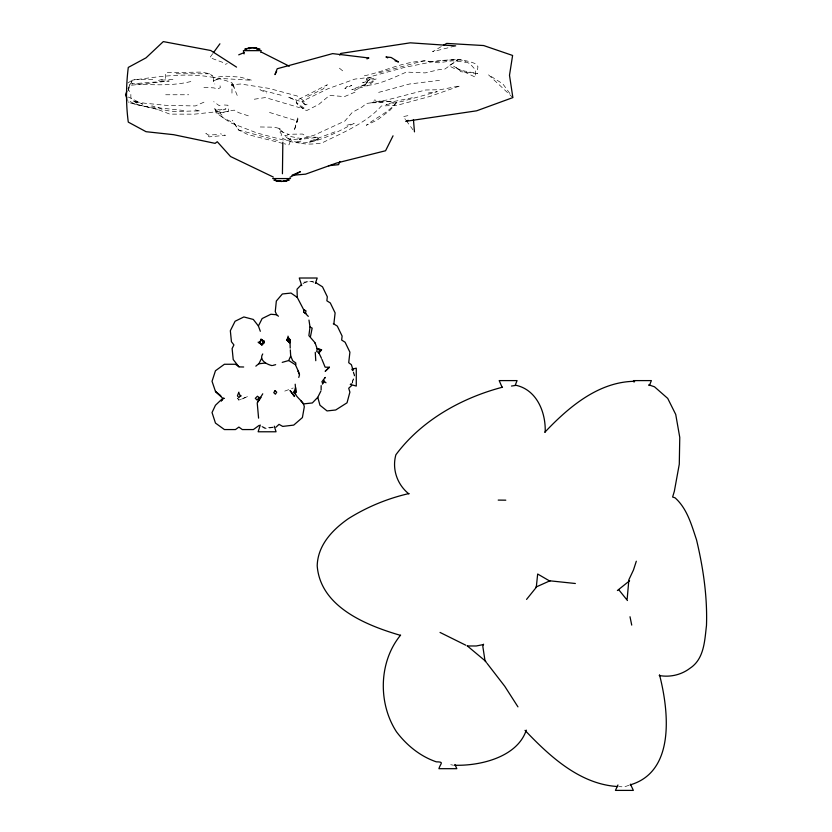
<?xml version="1.0" encoding="UTF-8"?>
<svg xmlns="http://www.w3.org/2000/svg" width="832" height="832" viewBox="0 0 832 832"><rect width="100%" height="100%" fill="white"/><g stroke="black" fill="none" stroke-linecap="round" stroke-linejoin="round"><path stroke-width="0.62" stroke-dasharray="4.16 3.12" d="M231.962 93.111L232.024 82.794C200.335 70.356 165.027 75.702 132.257 80.194L127.712 89.18M346.965 125.247L354.182 123.354C332.259 134.087 305.084 152.204 280.904 137.28L281.434 134.035L278.928 130.697L288.423 134.358L287.674 134.274L302.536 134.046L307.091 136.947L318.334 137.322L299.25 139.485L314.038 135.262L344.916 120.994L352.196 112.466L362.388 106.818L366.257 103.48L371.426 102.814L374.4 100.734M477.506 69.753L477.953 66.685L475.384 63.742C462.457 57.99 447.907 59.654 434.398 62.046C410.405 57.533 387.504 71.022 364.478 75.764L367.671 80.371L362.638 82.784L368.202 81.037L369.689 79.082L368.514 80.486L373.61 79.851L378.3 78.218M297.638 117.926L294.154 130.842L298.241 118.362L296.774 122.377M352.31 383.136L354.536 374.826L353.486 371.457M279.968 129.522L284.367 133.338M352.123 382.73L354.193 375.586L352.955 371.342M290.316 141.149L288.974 144.882L284.149 143.738M128.034 90.865L130.042 85.394L169.229 80.985L131.602 83.845C152.079 84.708 173.087 86.434 193.066 80.954M131.997 81.609L129.397 85.197L128.107 88.785L130.853 94.12L130.853 97.531L133.151 100.703L137.956 103.875M212.722 53.674L209.841 57.626L222.539 62.306L225.368 64.293L227.261 63.565M303.004 283.774C305.781 281.164 310.939 280.914 314.236 282.495M396.895 102.315L390.125 110.188L377.489 119.86L366.298 125.278C376.137 117.572 387.951 112.798 396.053 102.877C399.651 100.048 383.989 104.998 386.235 104.614L402.282 101.369L437.299 91.645L428.241 92.976M289.442 139.329L290.68 138.278M127.806 82.971L133.557 79.373L154.471 79.373M307.122 104.177L305.916 104.926L303.399 103.532M441.262 46.602L432.557 51.719L454.47 46.186M217.017 79.248L213.283 81.182L214.833 84.022M354.442 90.626L359.237 88.202L361.847 85.8C377.239 85.79 392.371 78.104 406.37 72.082L425.142 72.904L438.61 69.742L444.891 69.066L457.995 59.8L448.958 65.832L454.865 68.754L458.557 69.129L475.446 77.22L475.53 69.982L470.08 63.721L459.846 59.28L438.256 60.642L404.591 67.382L371.592 76.357L366.621 79.342L374.036 78.562L372.174 77.116L354.952 79.071L328.099 88.702L301.87 101.473L305.323 101.951L297.17 95.992L268.892 88.379L240.698 84.011L231.265 84.739L234.499 87.797L232.024 82.794L237.786 96.814M220.074 105.342L219.305 105.716L213.71 101.66M307.705 96.47L322.982 89.066L327.319 84.76L296.088 100.672L298.23 106.174M203.944 102.18L195.312 105.955L166.733 105.404L144.404 103.168L133.13 101.213L142.73 104.125L128.336 97.022M354.994 92.175L344.49 96.595L329.514 95.41L318.76 104.437L307.018 110.417L304.127 109.907L296.161 102.617L305.323 108.888M284.762 391.102L293.228 387.982M334.911 131.862L311.428 140.722L307.861 141.055M628.95 785.304L624.187 786.926L619.07 786.614M378.643 92.383L409.542 84.001L439.431 80.371M379.028 72.821L424.289 60.58L438.287 62.816L452.39 60.798L465.868 62.244M272.605 427.066L265.793 428.137L261.799 426.213M393.858 101.504L413.13 97.594M375.69 101.868L386.963 99.986L425.672 89.991L440.253 89.7L460.169 85.842L429.874 96.45L396.833 105.383L381.43 105.976C365.57 123.614 342.68 132.579 321.901 142.99C309.13 145.038 294.663 144.976 284.762 135.398L301.434 138.611L285.241 140.514L256.942 132.974L230.339 122.668L216.05 112.861L215.249 108.846L219.939 109.886L225.992 108.857L218.286 111.582L194.449 114.161L169.842 114.13L157.456 109.335L128.586 102.575L127.712 100.339M254.29 99.226L265.377 97.552L299.645 107.692M296.743 141.648L303.94 140.764M273.499 427.513L264.95 428.532L261.123 426.39M407.867 115.658L403.302 116.605L405.538 119.652M172.91 79.362L158.423 80.423L165.381 78.572L165.859 72.665L201.479 72.103L209.903 73.788L213.023 76.45M303.784 282.142L313.518 281.237M216.518 134.628L208.364 135.065L205.868 133.39L209.123 136.864L225.43 135.283L220.449 133.796M224.37 104.998L227.916 105.238L228.748 111.478L217.651 113.266L213.658 107.671L221.967 115.118M371.426 102.814L383.625 102.575M165.693 94.765L188.718 94.765M176.186 73.757L209.903 73.788L212.316 75.951M260.27 126.974L274.217 127.192L279.198 128.409M305.469 104.78L302.848 102.357L287.758 96.897L294.788 100.058M372.601 102.326L392.361 101.421L378.258 101.161L374.608 99.861M203.944 87.35L213.72 87.88L217.87 88.982L220.324 87.62L219.762 84.136M183.758 110.49L160.982 108.118L151.778 105.851M195.291 109.918L200.325 111.134C186.441 110.188 171.423 114.005 158.423 107.827C147.992 106.257 135.658 107.099 127.494 99.268M450.767 764.702L453.523 765.242M280.103 128.7L279.022 128.471L279.729 129.563M157.456 109.335L128.586 102.575M282.942 143.458L247.863 134.555L238.701 130.031L233.979 123.167L223.579 117.978L217.651 113.266L234.218 110.115L238.649 112.653L249.725 116.282M281.154 95.243L259.917 89.7L266.625 92.997M277.451 140.452L238.701 130.031L232.357 120.307M269.506 112.445L294.31 120.11M300.914 107.286L303.867 108.649M339.425 68.182L343.814 71.781M286.083 136.978L288.402 138.902M512.866 97.594L488.467 74.776L502.819 83.855L510.713 94.65M406.286 120.671L412.984 129.823M237.661 398.237L238.888 400.088L247.842 396.469L238.888 400.286L237.661 398.351M213.866 77.636L213.283 81.182L220.241 78.406L252.023 80.319L240.022 77.074L224.13 76.118L213.866 77.636M367.266 82.066L363.418 87.09L351.811 89.554L374.41 80.777L367.765 85.831L363.99 85.873L367.827 81.297L367.266 82.066M346.861 86.746L344.843 88.608L351.77 85.426L346.861 86.746M318.843 138.59L317.387 139.797L309.473 142.106L318.843 138.59M477.516 73.549L460.782 71.698L458.557 69.129L453.565 66.144L460.346 70.231L477.516 73.549"/><path stroke-width="1.25" d="M290.316 349.866L290.69 356.054L292.729 360.786L295.786 362.929L295.755 365.508L298.584 371.821M321.131 389.979L321.162 385.622M282.433 173.753L282.838 142.262M278.439 316.222L276.661 314.777L270.899 314.246L262.132 318.562L258.409 325.988L260.322 331.282M303.742 312.198L305.729 313.456L303.742 312.198L303.826 309.535M630.448 784.17L633.35 790.4L615.441 790.4L617.947 784.982M627.182 598.894L628.867 579.769L633.443 570.066L636.314 561.226M322.348 384.155L323.918 382.179L323.336 379.746L325.354 377.437L324.896 377.811M308.974 320.081L310.014 327.018L308.88 335.618L314.517 342.139M351.676 385.507L348.702 388.253L349.898 392.122L347.038 402.802L335.712 409.989L327.049 410.925L319.966 405.246L317.772 397.322L320.85 391.154M289.817 341.91L289.952 339.602L288.122 337.386L286.738 339.914L289.806 342.909L289.994 340.59L290.212 348.109M275.933 427.222L279.032 424.351L282.724 426.41L293.717 425.1L302.401 417.581L304.314 406.723C303.17 399.443 291.366 395.99 295.599 387.639L295.942 392.683L295.194 384.207M310.45 336.721L312.156 328.12L310.014 327.018M634.161 381.597L634.078 382.117L633.464 380.598L651.373 380.598L649.574 385.07M318.958 352.81L319.488 350.054L317.242 348.806L321.578 349.794L318.854 352.82L321.454 358.259M298.761 377.416L299.52 374.826L298.137 371.103L299.385 374.234M303.805 309.66L305.978 310.877L305.469 313.29M289.588 342.555L286.738 339.914L288.392 338.094L287.997 336.138M274.29 426.161L276.047 431.777L258.138 431.777L260.281 425.048M301.746 285.626L299.281 278.013L317.19 278.013L315.411 283.369M262.735 353.964C258.544 360.131 267.082 364.541 272.033 365.612M483.579 644.186L482.82 646.412L485.025 660.826L486.304 662.407M126.838 91.416L125.518 94.765L126.838 98.114M339.851 161.491L338.593 164.653L328.474 165.745M515.289 385.07L517.078 380.598L499.179 380.598L502.154 387.39M526.292 730.142C517.296 757.255 480.074 765.991 454.792 765.242M290.69 356.054L288.704 360.516L295.589 364.842M258.866 363.802L261.612 358.301M393.037 135.814L385.57 150.748L336.606 163.03L305.552 174.158L291.949 175.292M276.619 71.354L274.976 74.599L277.212 68.744L332.613 53.612L368.867 57.98L366.922 58.854M238.888 392.163L237.411 395.814L238.888 397.623L240.375 395.814L241.259 395.876M262.756 393.806L257.598 402.241L261.009 397.446L259.366 397.561M339.674 55.078L340.818 53.414L410.259 42.827L455.686 45.885M329.399 367.245L325.291 371.207L329.399 367.245L325.125 367.172L321.922 359.351M294.642 390.551L293.446 392.246L295.63 394.378M213.439 52.686L219.918 43.805M222.643 399.183L221.229 401.024L223.465 398.185M454.917 764.525L456.83 768.685L438.922 768.685C440.44 763.214 444.631 761.956 436.27 761.821C420.16 756.298 406.713 745.316 396.51 731.848C377.874 703.154 378.706 661.71 400.618 635.118M526.562 599.404L536.276 587.34L537.67 574.018L549.994 581.194M318.854 352.82L321.578 349.794L317.242 348.806L316.711 351.562L319.03 352.716M261.83 344.531L263.962 341.931L261.373 339.466L259.532 342.378L261.903 344.864L264.222 342.69M301.246 284.794L297.024 289.203L297.284 297.45L303.628 309.629M333.299 323.856L333.913 323.44L335.119 312.915L330.304 302.952L326.862 300.81L327.319 296.795L322.504 286.832L315.515 282.474M317.772 397.322L312.333 402.958L303.68 403.884L300.581 400.462M544.752 432.328C568.37 407.337 598.406 381.68 634.65 381.306M288.558 360.578L282.225 362.367M323.274 380.442L321.932 381.576L322.587 383.313M617.375 590.543L629.595 580.767M264.358 342.441L261.966 344.323L259.314 342.399L261.903 344.864L263.962 341.931L261.31 340.007L259.532 342.378L261.529 339.986L264.243 341.359M245.575 49.504L246.834 48.558L251.16 47.788L249.194 48.818M288.34 179.712L287.082 180.658L282.755 181.418L288.309 180.045M255.84 366.153L258.7 363.782L265.304 363.033M259.21 425.329L253.375 429.562L242.31 429.562L238.888 427.076L235.466 429.562L224.401 429.562L215.457 423.062L212.035 412.537L215.457 405.257L222.768 398.32L215.457 391.383L212.035 381.285L215.457 370.76L224.401 364.26L235.466 364.26L239.2 366.912L243.672 366.995M351.458 383.822L350.282 384.426L356.283 386.058L356.283 368.16L351.801 369.231L352.414 370.157M443.435 45.323L446.701 43.41L483.642 45.542L512.606 55.463L509.496 75.275L512.866 97.594L476.632 110.812L405.777 121.316L408.148 120.349M289.973 177.278L300.446 171.662L293.01 174.834M286.073 180.658L287.082 180.138M535.87 587.111L549.994 580.778M245.606 49.171L246.834 48.558M244.566 49.171L252.325 47.694L260.073 49.171M289.349 180.045L283.837 181.418M238.711 54.839L244.098 52.614M247.842 48.558L249.153 48.09M630.146 784.898C675.75 771.68 668.689 710.382 659.516 674.804M272.875 365.414L275.662 364.655M408.959 493.553C387.514 498.482 367.037 506.948 348.4 518.638C332.415 529.797 317.71 545.22 317.2 565.854C320.372 606.902 366.215 625.342 400.265 635.294M502.518 387.192C461.531 397.925 421.439 420.378 395.886 454.771C391.83 469.175 397.27 484.661 408.876 493.896M511.462 386.048L516.173 385.33C536.983 390.01 545.917 412.63 545.189 432.016M483.278 644.592L476.278 645.975L467.314 645.975M550.826 580.913L575.359 583.502M223.163 398.455L224.474 398.372M283.91 181.418L277.118 181.126L273.842 180.045M254.561 48.09L256.797 48.558L253.958 47.788L255.486 48.09M261.269 50.648L243.37 50.648L244.088 53.903M272.646 178.568L290.545 178.568M498.212 500.094L505.794 500.178M259.033 49.171L256.194 48.485L258.44 48.974M276.11 180.658L279.958 181.418L274.882 180.045L277.722 181.126M617.791 786.542C580.07 784.368 549.858 756.454 525.023 730.371M659.204 675.511C669.968 677.508 681.314 674.898 690.03 668.231C704.267 658.861 704.652 640.682 706.482 625.456C707.46 596.586 703.196 567.83 696.519 539.812C691.527 524.95 687.19 508.643 675.064 497.827L672.62 497.037L674.357 491.223L679.286 464.194L679.765 437.403L675.73 414.44L667.722 398.403L654.472 386.786L648.731 384.831L649.116 385.518M252.325 47.694L252.918 47.788M256.194 48.09L257.806 48.558M395.086 60.798L398.476 61.984L391.154 57.491L385.944 56.95L387.681 57.886M440.034 632.434L465.774 645.206M273.333 177.06L230.558 156.53L217.256 141.721L215.124 143.364L173.597 134.68L146.037 131.695L128.284 122.117C125.85 103.917 126.027 85.602 128.284 67.413L146.037 57.834L163.311 41.6L210.746 50.502L236.538 67.111M289.286 66.217L260.79 51.813L260.894 52.374M261.747 344.344L258.128 342.17L261.903 344.864L263.744 341.952L261.373 339.466L264.066 341.141M333.58 323.783L337.303 326.102L342.118 336.066L341.661 340.08L345.093 342.222L349.908 352.186L348.712 362.71L351.385 364.707L353.132 370.334M297.284 297.45L291.013 293.062L282.35 293.977L276.338 301.038L275.267 311.563L276.661 314.777M467.272 645.892L485.69 661.274M220.886 396.001L215.457 391.383L220.49 395.772M305.531 313.55L308.308 316.368M238.888 366.787L233.22 359.559L232.118 348.546L233.927 344.926L231.442 341.744L230.339 330.73L235.082 321.256L243.849 316.95L253.302 319.446L258.409 325.988M325.281 382.054L325.967 382.793M288.392 338.094L290.108 339.934L288.61 338.281L287.602 339.81L287.57 338.926L289.245 341.91M618.862 589.857L627.463 600.538M486.938 663.198L504.754 686.275L517.951 706.867M238.888 393.193L240.375 395.814M257.213 402.761L258.586 418.142M317.148 348.691L314.964 342.566L314.985 343.231M630.011 616.751L631.727 625.102M323.523 379.808L323.918 382.179L323.513 379.6M413.431 119.538L414.471 131.851M315.266 352.342L315.775 360.693M275.09 390.614L273.77 392.652L275.402 394.202L276.723 392.174L275.09 390.614M259.158 397.54L257.119 400.109L255.31 398.32L257.431 396.23L259.158 397.54M280.436 180.939L278.429 181.126L281.601 181.522L280.436 180.939M264.358 341.817L260.957 339.269L264.358 341.817M294.497 396.469L290.16 390.645L294.497 396.469"/></g></svg>
